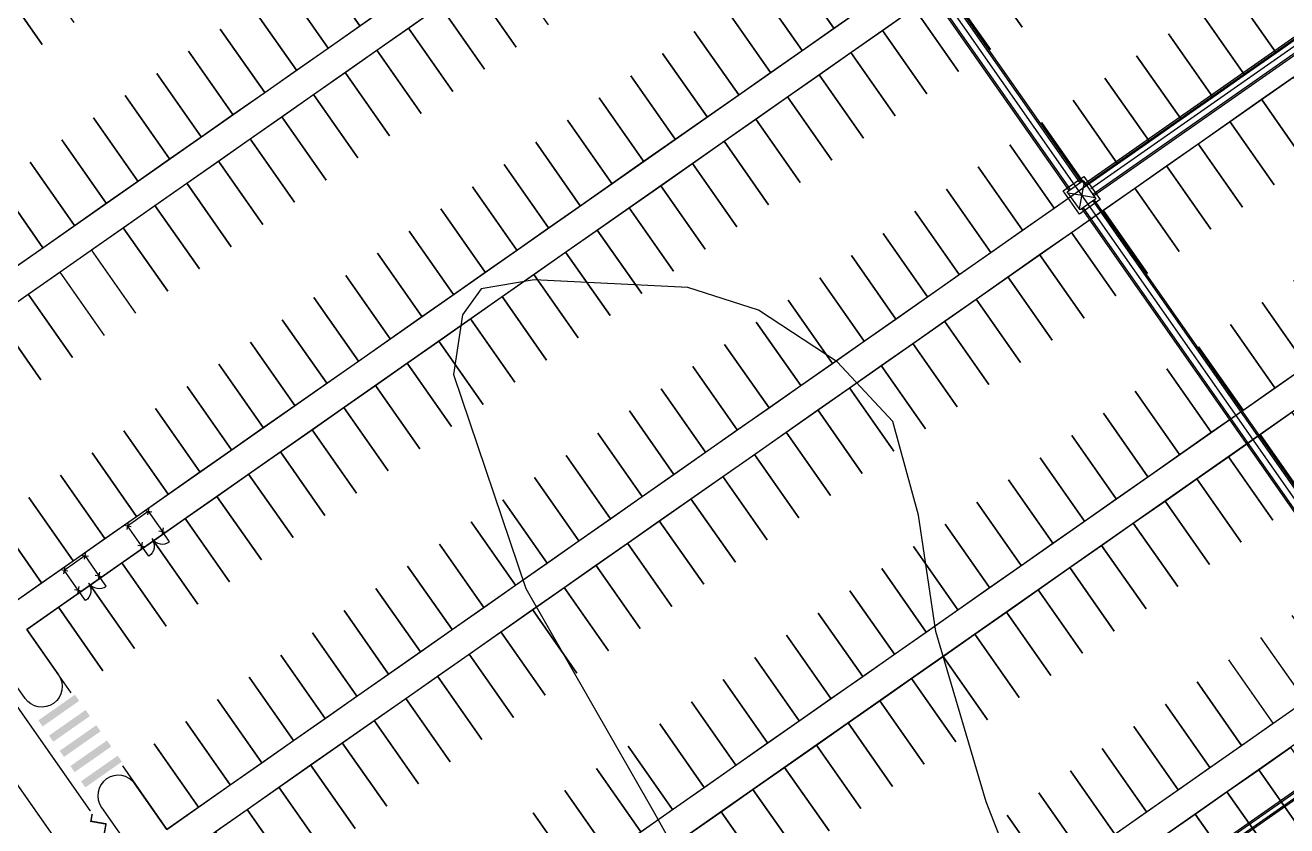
# Model space of a CAD drawing. Header units: millimetres. Extents: x 152904052 to 153933663, y 538271515 to 539240469.
# Drawn here: x 153368377 to 153453144, y 538655400 to 538709205 of the extents above; entities that cross this region are included whole.
import ezdxf

# ---------------------------------------------------------------- set-up
doc = ezdxf.new("R2010")
doc.units = ezdxf.units.MM
doc.layers.add('FENC', color=7, linetype='Continuous')
doc.layers.add('SCHM', color=9, linetype='Continuous')

# ---------------------------------------------------------------- blocks, each defined once
blk = doc.blocks.new('MF-2(H2000)')
for points in [[(48447494, 24728615), (48447141, 24728262)], [(48447141, 24728615), (48447494, 24728262)], [(48449194, 24728615), (48448841, 24728262)], [(48448841, 24728615), (48449194, 24728262)], [(48447494, 24726965), (48447141, 24726612)], [(48447141, 24726965), (48447494, 24726612)], [(48449194, 24726965), (48448841, 24726612)], [(48448841, 24726965), (48449194, 24726612)]]:
    blk.add_lwpolyline(points)
at = {"ltscale": 3}
blk.add_lwpolyline([(48447317, 24726788), (48447317, 24726788), (48447317, 24728438), (48449017, 24728438), (48449017, 24726788), (48449017, 24726788)], dxfattribs=at)
at = {"ltscale": 5}
for points in [[(48448167, 24726788, -0.414214), (48447317, 24725938), (48447317, 24726788)], [(48448167, 24726788, 0.414214), (48449017, 24725938), (48449017, 24726788)]]:
    blk.add_lwpolyline(points, format="xyb", dxfattribs=at)

msp = doc.modelspace()

# ---------------------------------------------------------------- linework, layer by layer
at = {"layer": 'SCHM'}
for p, q in [((153462344.7, 538663817.8), (153421387.1, 538635139)), ((153462631.5, 538663408.2), (153421673.9, 538634729.4))]:
    msp.add_line(p, q, dxfattribs=at)
at = {"layer": 'SCHM', "ltscale": 10}
for p, q in [((153462402.1, 538663735.9), (153421444.5, 538635057.1)), ((153462574.2, 538663490.2), (153421616.6, 538634811.3))]:
    msp.add_line(p, q, dxfattribs=at)
at = {"layer": 'SCHM', "ltscale": 0.0008}
for points in [[(153352390.3, 538686777.9, -1), (153354643, 538688355.2), (153356779.6, 538685303.9), (153480307.7, 538771799.2), (153478171.1, 538774850.6, -1), (153480423.8, 538776427.9), (153485844.1, 538768686.9, -1), (153483591.4, 538767109.6), (153481454.9, 538770160.9), (153357926.7, 538683665.6), (153360063.3, 538680614.2, -1), (153357810.6, 538679036.9)], [(153362944.2, 538671705.5, -1), (153365196.8, 538673282.8), (153367333.4, 538670231.5), (153490861.5, 538756726.8), (153488724.9, 538759778.2, -1), (153490977.6, 538761355.5), (153496397.9, 538753614.5, -1), (153494145.2, 538752037.2), (153492008.7, 538755088.5), (153368480.5, 538668593.2), (153370617.1, 538665541.8, -1), (153368364.4, 538663964.5)], [(153505400.7, 538740757), (153501531.4, 538746283.1, 1), (153499278.8, 538744705.8), (153501415.3, 538741654.4), (153377887.2, 538655159.1), (153375750.6, 538658210.4, 1), (153373498, 538656633.1), (153378918.3, 538648892.1, 1), (153381170.9, 538650469.4), (153379034.3, 538653520.8), (153502562.5, 538740016.1), (153503148, 538739179.6, -0.0541009), (153504343.7, 538737005.3, 1), (153506882.3, 538738062.7, 0.0541009)], [(153504476.9, 538727119.7, -1), (153507189.6, 538726668.4), (153504943.9, 538713169, -1), (153502231.2, 538713620.3), (153502928.1, 538717809.9), (153389588.2, 538638448.4), (153391724.7, 538635397, -1), (153389472.1, 538633819.7), (153384051.8, 538641560.7, -1), (153386304.4, 538643138), (153388441, 538640086.7), (153503387.9, 538720573.4)], [(153500247.5, 538701695.9, -1), (153502960.2, 538701244.7), (153500714.5, 538687745.3, -1), (153498001.7, 538688196.6), (153498698.7, 538692386.2), (153400142, 538623376), (153402278.5, 538620324.7, -1), (153400025.9, 538618747.3), (153394605.6, 538626488.3, -1), (153396858.2, 538628065.6), (153398994.8, 538625014.3), (153499158.4, 538695149.6)]]:
    msp.add_lwpolyline(points, format="xyb", close=True, dxfattribs=at)
at = {"layer": 'SCHM', "ltscale": 10}
for points in [[(153528055.8, 538760357.1), (153439669.3, 538698468.2)], [(153528503.2, 538759718.1), (153440116.7, 538697829.2)], [(153439258, 538698619.7), (153410579.2, 538739577.3)], [(153438602.7, 538698160.8), (153409923.9, 538739118.4)], [(153440118.4, 538697391), (153463061.4, 538664624.9)], [(153439463.1, 538696932.1), (153462406.1, 538664166)]]:
    msp.add_lwpolyline(points, dxfattribs=at)
at = {"layer": 'SCHM'}
for points in [[(153514422, 538750944.9), (153439606.2, 538698558.3)], [(153514995.6, 538750125.7), (153440179.8, 538697739.1)], [(153439348.1, 538698682.8), (153410669.3, 538739640.4)], [(153438512.6, 538698097.7), (153409833.8, 538739055.3)], [(153387873.7, 538713424.3), (153390856.3, 538709164.7), (153392986.1, 538710656), (153390003.5, 538714915.6)], [(153419725.5, 538713264.8), (153422708.1, 538709005.3), (153424837.9, 538710496.6), (153421855.3, 538714756.1)], [(153435357.2, 538709072.3), (153432374.6, 538713331.9), (153434504.4, 538714823.2), (153437487, 538710563.6)], [(153369523.7, 538707900.1), (153366541.1, 538712159.7), (153368670.9, 538713651), (153371653.5, 538709391.4)], [(153385743.9, 538711933), (153388726.5, 538707673.4), (153390856.3, 538709164.7), (153387873.7, 538713424.3)], [(153401375.4, 538707740.7), (153398392.8, 538712000.3), (153400522.6, 538713491.6), (153403505.2, 538709232)], [(153417595.7, 538711773.5), (153420578.3, 538707514), (153422708.1, 538709005.3), (153419725.5, 538713264.8)], [(153433227.4, 538707581), (153430244.8, 538711840.6), (153432374.6, 538713331.9), (153435357.2, 538709072.3)], [(153449447.5, 538711614), (153452430.1, 538707354.5), (153454559.9, 538708845.8), (153451577.3, 538713105.3)], [(153367393.9, 538706408.8), (153364411.3, 538710668.4), (153366541.1, 538712159.7), (153369523.7, 538707900.1)], [(153383614.1, 538710441.7), (153386596.7, 538706182.1), (153388726.5, 538707673.4), (153385743.9, 538711933)], [(153399245.6, 538706249.4), (153396263.1, 538710509), (153398392.8, 538712000.3), (153401375.4, 538707740.7)], [(153415465.9, 538710282.3), (153418448.5, 538706022.7), (153420578.3, 538707514), (153417595.7, 538711773.5)], [(153431097.6, 538706089.7), (153428115, 538710349.3), (153430244.8, 538711840.6), (153433227.4, 538707581)], [(153447317.7, 538710122.7), (153450300.3, 538705863.2), (153452430.1, 538707354.5), (153449447.5, 538711614)], [(153381484.3, 538708950.4), (153384466.9, 538704690.8), (153386596.7, 538706182.1), (153383614.1, 538710441.7)], [(153397115.9, 538704758.1), (153394133.3, 538709017.7), (153396263.1, 538710509), (153399245.6, 538706249.4)], [(153413336.1, 538708791), (153416318.7, 538704531.4), (153418448.5, 538706022.7), (153415465.9, 538710282.3)], [(153428967.8, 538704598.4), (153425985.2, 538708858), (153428115, 538710349.3), (153431097.6, 538706089.7)], [(153445187.9, 538708631.5), (153448170.5, 538704371.9), (153450300.3, 538705863.2), (153447317.7, 538710122.7)], [(153379354.5, 538707459.1), (153382337.1, 538703199.5), (153384466.9, 538704690.8), (153381484.3, 538708950.4)], [(153394986.1, 538703266.8), (153392003.5, 538707526.4), (153394133.3, 538709017.7), (153397115.9, 538704758.1)], [(153411206.3, 538707299.7), (153414188.9, 538703040.1), (153416318.7, 538704531.4), (153413336.1, 538708791)], [(153426838, 538703107.1), (153423855.4, 538707366.7), (153425985.2, 538708858), (153428967.8, 538704598.4)], [(153443058.1, 538707140.2), (153446040.7, 538702880.6), (153448170.5, 538704371.9), (153445187.9, 538708631.5)], [(153377224.7, 538705967.8), (153380207.3, 538701708.2), (153382337.1, 538703199.5), (153379354.5, 538707459.1)], [(153392856.3, 538701775.5), (153389873.7, 538706035.1), (153392003.5, 538707526.4), (153394986.1, 538703266.8)], [(153409076.5, 538705808.4), (153412059.1, 538701548.8), (153414188.9, 538703040.1), (153411206.3, 538707299.7)], [(153424708.2, 538701615.8), (153421725.6, 538705875.4), (153423855.4, 538707366.7), (153426838, 538703107.1)], [(153440928.3, 538705648.9), (153443910.9, 538701389.3), (153446040.7, 538702880.6), (153443058.1, 538707140.2)], [(153375094.9, 538704476.5), (153378077.5, 538700216.9), (153380207.3, 538701708.2), (153377224.7, 538705967.8)], [(153390726.5, 538700284.2), (153387743.9, 538704543.8), (153389873.7, 538706035.1), (153392856.3, 538701775.5)], [(153406946.7, 538704317.1), (153409929.3, 538700057.5), (153412059.1, 538701548.8), (153409076.5, 538705808.4)], [(153422578.4, 538700124.5), (153419595.8, 538704384.1), (153421725.6, 538705875.4), (153424708.2, 538701615.8)], [(153438798.5, 538704157.6), (153441781.1, 538699898), (153443910.9, 538701389.3), (153440928.3, 538705648.9)], [(153454430, 538699965.4), (153451447.4, 538704224.9), (153453577.2, 538705716.2), (153456559.8, 538701456.7)], [(153372965.1, 538702985.2), (153375947.7, 538698725.6), (153378077.5, 538700216.9), (153375094.9, 538704476.5)], [(153388596.7, 538698792.9), (153385614.1, 538703052.5), (153387743.9, 538704543.8), (153390726.5, 538700284.2)], [(153404816.9, 538702825.8), (153407799.5, 538698566.2), (153409929.3, 538700057.5), (153406946.7, 538704317.1)], [(153420448.6, 538698633.2), (153417466, 538702892.8), (153419595.8, 538704384.1), (153422578.4, 538700124.5)], [(153436668.7, 538702666.3), (153439651.3, 538698406.7), (153441781.1, 538699898), (153438798.5, 538704157.6)], [(153452300.2, 538698474.1), (153449317.6, 538702733.6), (153451447.4, 538704224.9), (153454430, 538699965.4)], [(153386466.9, 538697301.6), (153383484.3, 538701561.2), (153385614.1, 538703052.5), (153388596.7, 538698792.9)], [(153370835.3, 538701493.9), (153373817.9, 538697234.3), (153375947.7, 538698725.6), (153372965.1, 538702985.2)], [(153402687.1, 538701334.5), (153405669.7, 538697074.9), (153407799.5, 538698566.2), (153404816.9, 538702825.8)], [(153418318.8, 538697141.9), (153415336.2, 538701401.5), (153417466, 538702892.8), (153420448.6, 538698633.2)], [(153434538.9, 538701175), (153437521.5, 538696915.4), (153439651.3, 538698406.7), (153436668.7, 538702666.3)], [(153450170.4, 538696982.8), (153447187.8, 538701242.3), (153449317.6, 538702733.6), (153452300.2, 538698474.1)], [(153368705.6, 538700002.6), (153371688.2, 538695743), (153373817.9, 538697234.3), (153370835.3, 538701493.9)], [(153384337.1, 538695810.3), (153381354.5, 538700069.9), (153383484.3, 538701561.2), (153386466.9, 538697301.6)], [(153400557.3, 538699843.2), (153403539.9, 538695583.6), (153405669.7, 538697074.9), (153402687.1, 538701334.5)], [(153416189, 538695650.6), (153413206.4, 538699910.2), (153415336.2, 538701401.5), (153418318.8, 538697141.9)], [(153432409.1, 538699683.7), (153435391.7, 538695424.1), (153437521.5, 538696915.4), (153434538.9, 538701175)], [(153448040.6, 538695491.5), (153445058, 538699751), (153447187.8, 538701242.3), (153450170.4, 538696982.8)], [(153366575.8, 538698511.3), (153369558.4, 538694251.7), (153371688.2, 538695743), (153368705.6, 538700002.6)], [(153382207.3, 538694319), (153379224.7, 538698578.6), (153381354.5, 538700069.9), (153384337.1, 538695810.3)], [(153398427.5, 538698351.9), (153401410.1, 538694092.3), (153403539.9, 538695583.6), (153400557.3, 538699843.2)], [(153414059.2, 538694159.3), (153411076.6, 538698418.9), (153413206.4, 538699910.2), (153416189, 538695650.6)], [(153430279.3, 538698192.4), (153433261.9, 538693932.8), (153435391.7, 538695424.1), (153432409.1, 538699683.7)], [(153445910.8, 538694000.2), (153442928.2, 538698259.8), (153445058, 538699751), (153448040.6, 538695491.5)], [(153364446, 538697020), (153367428.6, 538692760.4), (153369558.4, 538694251.7), (153366575.8, 538698511.3)], [(153380077.5, 538692827.7), (153377094.9, 538697087.3), (153379224.7, 538698578.6), (153382207.3, 538694319)], [(153396297.7, 538696860.6), (153399280.3, 538692601), (153401410.1, 538694092.3), (153398427.5, 538698351.9)], [(153411929.4, 538692668), (153408946.8, 538696927.6), (153411076.6, 538698418.9), (153414059.2, 538694159.3)], [(153428149.5, 538696701.1), (153431132.1, 538692441.5), (153433261.9, 538693932.8), (153430279.3, 538698192.4)], [(153438455.3, 538697935.5), (153440265.8, 538697616.3)], [(153439520.2, 538698681.2), (153439200.9, 538696870.6)], [(153443781, 538692508.9), (153440798.4, 538696768.5), (153442928.2, 538698259.8), (153445910.8, 538694000.2)], [(153377947.7, 538691336.4), (153374965.1, 538695596), (153377094.9, 538697087.3), (153380077.5, 538692827.7)], [(153440208.5, 538697454), (153463151.5, 538664688)], [(153394167.9, 538695369.3), (153397150.5, 538691109.7), (153399280.3, 538692601), (153396297.7, 538696860.6)], [(153409799.6, 538691176.7), (153406817.1, 538695436.3), (153408946.8, 538696927.6), (153411929.4, 538692668)], [(153426019.8, 538695209.8), (153429002.3, 538690950.2), (153431132.1, 538692441.5), (153428149.5, 538696701.1)], [(153441651.2, 538691017.6), (153438668.6, 538695277.2), (153440798.4, 538696768.5), (153443781, 538692508.9)], [(153439373, 538696869), (153462316, 538664102.9)], [(153375817.9, 538689845.1), (153372835.3, 538694104.7), (153374965.1, 538695596), (153377947.7, 538691336.4)], [(153407669.9, 538689685.4), (153404687.3, 538693945), (153406817.1, 538695436.3), (153409799.6, 538691176.7)], [(153392038.1, 538693878), (153395020.7, 538689618.4), (153397150.5, 538691109.7), (153394167.9, 538695369.3)], [(153423890, 538693718.5), (153426872.6, 538689458.9), (153429002.3, 538690950.2), (153426019.8, 538695209.8)], [(153439521.4, 538689526.3), (153436538.8, 538693785.9), (153438668.6, 538695277.2), (153441651.2, 538691017.6)], [(153389908.3, 538692386.7), (153392890.9, 538688127.1), (153395020.7, 538689618.4), (153392038.1, 538693878)], [(153405540.1, 538688194.1), (153402557.5, 538692453.7), (153404687.3, 538693945), (153407669.9, 538689685.4)], [(153421760.2, 538692227.2), (153424742.8, 538687967.6), (153426872.6, 538689458.9), (153423890, 538693718.5)], [(153437391.6, 538688035), (153434409, 538692294.6), (153436538.8, 538693785.9), (153439521.4, 538689526.3)], [(153371558.3, 538686862.5), (153368575.7, 538691122.1), (153370705.5, 538692613.4), (153373688.1, 538688353.8)], [(153387778.5, 538690895.4), (153390761.1, 538686635.8), (153392890.9, 538688127.1), (153389908.3, 538692386.7)], [(153434742.4, 538652417.5), (153432947.4, 538657017.5), (153429558.4, 538668447.5), (153428393.4, 538676278.5), (153426673.4, 538682573.5), (153422931.4, 538686579.5), (153417652.4, 538690051.5), (153412907.4, 538691587.5), (153402565.4, 538692100.5), (153399009.4, 538691483.5), (153397761.4, 538689748.5), (153397164.4, 538685738.5), (153402020.4, 538671352.5), (153410665.4, 538656250.5), (153419853.4, 538639724.5)], [(153403410.3, 538686702.8), (153400427.7, 538690962.4), (153402557.5, 538692453.7), (153405540.1, 538688194.1)], [(153419630.4, 538690735.9), (153422613, 538686476.3), (153424742.8, 538687967.6), (153421760.2, 538692227.2)], [(153435261.8, 538686543.7), (153432279.2, 538690803.3), (153434409, 538692294.6), (153437391.6, 538688035)], [(153451482.1, 538690576.5), (153454464.7, 538686317), (153456594.5, 538687808.3), (153453611.9, 538692067.8)], [(153369428.5, 538685371.2), (153366445.9, 538689630.8), (153368575.7, 538691122.1), (153371558.3, 538686862.5)], [(153385648.7, 538689404.1), (153388631.3, 538685144.5), (153390761.1, 538686635.8), (153387778.5, 538690895.4)], [(153401280.5, 538685211.5), (153398297.9, 538689471.1), (153400427.7, 538690962.4), (153403410.3, 538686702.8)], [(153417500.6, 538689244.6), (153420483.2, 538684985), (153422613, 538686476.3), (153419630.4, 538690735.9)], [(153433132, 538685052.4), (153430149.4, 538689312), (153432279.2, 538690803.3), (153435261.8, 538686543.7)], [(153449352.3, 538689085.2), (153452334.9, 538684825.7), (153454464.7, 538686317), (153451482.1, 538690576.5)], [(153367298.7, 538683879.9), (153364316.1, 538688139.5), (153366445.9, 538689630.8), (153369428.5, 538685371.2)], [(153399150.7, 538683720.2), (153396168.1, 538687979.8), (153398297.9, 538689471.1), (153401280.5, 538685211.5)], [(153383519, 538687912.8), (153386501.5, 538683653.2), (153388631.3, 538685144.5), (153385648.7, 538689404.1)], [(153415370.8, 538687753.3), (153418353.4, 538683493.7), (153420483.2, 538684985), (153417500.6, 538689244.6)], [(153431002.2, 538683561.1), (153428019.6, 538687820.7), (153430149.4, 538689312), (153433132, 538685052.4)], [(153447222.5, 538687593.9), (153450205.1, 538683334.4), (153452334.9, 538684825.7), (153449352.3, 538689085.2)], [(153381389.2, 538686421.5), (153384371.8, 538682161.9), (153386501.5, 538683653.2), (153383519, 538687912.8)], [(153397020.9, 538682228.9), (153394038.3, 538686488.5), (153396168.1, 538687979.8), (153399150.7, 538683720.2)], [(153413241, 538686262), (153416223.6, 538682002.4), (153418353.4, 538683493.7), (153415370.8, 538687753.3)], [(153428872.4, 538682069.8), (153425889.8, 538686329.4), (153428019.6, 538687820.7), (153431002.2, 538683561.1)], [(153445092.7, 538686102.7), (153448075.3, 538681843.1), (153450205.1, 538683334.4), (153447222.5, 538687593.9)], [(153379259.4, 538684930.2), (153382242, 538680670.6), (153384371.8, 538682161.9), (153381389.2, 538686421.5)], [(153394891.1, 538680737.6), (153391908.5, 538684997.2), (153394038.3, 538686488.5), (153397020.9, 538682228.9)], [(153411111.2, 538684770.7), (153414093.8, 538680511.1), (153416223.6, 538682002.4), (153413241, 538686262)], [(153426742.6, 538680578.5), (153423760.1, 538684838.1), (153425889.8, 538686329.4), (153428872.4, 538682069.8)], [(153442962.9, 538684611.4), (153445945.5, 538680351.8), (153448075.3, 538681843.1), (153445092.7, 538686102.7)], [(153377129.6, 538683438.9), (153380112.2, 538679179.3), (153382242, 538680670.6), (153379259.4, 538684930.2)], [(153392761.3, 538679246.3), (153389778.7, 538683505.9), (153391908.5, 538684997.2), (153394891.1, 538680737.6)], [(153408981.4, 538683279.4), (153411964, 538679019.8), (153414093.8, 538680511.1), (153411111.2, 538684770.7)], [(153424612.9, 538679087.2), (153421630.3, 538683346.8), (153423760.1, 538684838.1), (153426742.6, 538680578.5)], [(153440833.1, 538683120.1), (153443815.7, 538678860.5), (153445945.5, 538680351.8), (153442962.9, 538684611.4)], [(153390631.5, 538677755), (153387648.9, 538682014.6), (153389778.7, 538683505.9), (153392761.3, 538679246.3)], [(153374999.8, 538681947.6), (153377982.4, 538677688), (153380112.2, 538679179.3), (153377129.6, 538683438.9)], [(153406851.6, 538681788.1), (153409834.2, 538677528.5), (153411964, 538679019.8), (153408981.4, 538683279.4)], [(153422483.1, 538677595.9), (153419500.5, 538681855.5), (153421630.3, 538683346.8), (153424612.9, 538679087.2)], [(153438703.3, 538681628.8), (153441685.9, 538677369.2), (153443815.7, 538678860.5), (153440833.1, 538683120.1)], [(153454334.8, 538677436.5), (153451352.2, 538681696.1), (153453482, 538683187.4), (153456464.6, 538678927.8)], [(153372870, 538680456.3), (153375852.6, 538676196.7), (153377982.4, 538677688), (153374999.8, 538681947.6)], [(153388501.7, 538676263.7), (153385519.1, 538680523.3), (153387648.9, 538682014.6), (153390631.5, 538677755)], [(153420353.3, 538676104.6), (153417370.7, 538680364.2), (153419500.5, 538681855.5), (153422483.1, 538677595.9)], [(153404721.8, 538680296.8), (153407704.4, 538676037.2), (153409834.2, 538677528.5), (153406851.6, 538681788.1)], [(153436573.5, 538680137.5), (153439556.1, 538675877.9), (153441685.9, 538677369.2), (153438703.3, 538681628.8)], [(153452205, 538675945.2), (153449222.4, 538680204.8), (153451352.2, 538681696.1), (153454334.8, 538677436.5)], [(153370740.2, 538678965), (153373722.8, 538674705.4), (153375852.6, 538676196.7), (153372870, 538680456.3)], [(153386371.9, 538674772.4), (153383389.3, 538679032), (153385519.1, 538680523.3), (153388501.7, 538676263.7)], [(153402592, 538678805.5), (153405574.6, 538674545.9), (153407704.4, 538676037.2), (153404721.8, 538680296.8)], [(153418223.5, 538674613.3), (153415240.9, 538678872.9), (153417370.7, 538680364.2), (153420353.3, 538676104.6)], [(153434443.7, 538678646.2), (153437426.3, 538674386.6), (153439556.1, 538675877.9), (153436573.5, 538680137.5)], [(153450075.2, 538674453.9), (153447092.6, 538678713.5), (153449222.4, 538680204.8), (153452205, 538675945.2)], [(153368610.4, 538677473.7), (153371593, 538673214.1), (153373722.8, 538674705.4), (153370740.2, 538678965)], [(153384242.1, 538673281.1), (153381259.5, 538677540.7), (153383389.3, 538679032), (153386371.9, 538674772.4)], [(153400462.2, 538677314.2), (153403444.8, 538673054.6), (153405574.6, 538674545.9), (153402592, 538678805.5)], [(153416093.7, 538673122), (153413111.1, 538677381.6), (153415240.9, 538678872.9), (153418223.5, 538674613.3)], [(153432313.9, 538677154.9), (153435296.5, 538672895.3), (153437426.3, 538674386.6), (153434443.7, 538678646.2)], [(153447945.4, 538672962.6), (153444962.8, 538677222.2), (153447092.6, 538678713.5), (153450075.2, 538674453.9)], [(153366480.6, 538675982.4), (153369463.2, 538671722.8), (153371593, 538673214.1), (153368610.4, 538677473.7)], [(153382112.3, 538671789.8), (153379129.7, 538676049.4), (153381259.5, 538677540.7), (153384242.1, 538673281.1)], [(153398332.4, 538675822.9), (153401315, 538671563.3), (153403444.8, 538673054.6), (153400462.2, 538677314.2)], [(153413963.9, 538671630.7), (153410981.3, 538675890.3), (153413111.1, 538677381.6), (153416093.7, 538673122)], [(153430184.1, 538675663.6), (153433166.7, 538671404), (153435296.5, 538672895.3), (153432313.9, 538677154.9)], [(153445815.6, 538671471.3), (153442833, 538675730.9), (153444962.8, 538677222.2), (153447945.4, 538672962.6)], [(153364350.8, 538674491.1), (153367333.4, 538670231.5), (153369463.2, 538671722.8), (153366480.6, 538675982.4)], [(153379982.5, 538670298.5), (153376999.9, 538674558.1), (153379129.7, 538676049.4), (153382112.3, 538671789.8)], [(153411834.1, 538670139.4), (153408851.5, 538674399), (153410981.3, 538675890.3), (153413963.9, 538671630.7)], [(153396202.6, 538674331.6), (153399185.2, 538670072), (153401315, 538671563.3), (153398332.4, 538675822.9)], [(153428054.3, 538674172.3), (153431036.9, 538669912.7), (153433166.7, 538671404), (153430184.1, 538675663.6)], [(153443685.8, 538669980), (153440703.2, 538674239.6), (153442833, 538675730.9), (153445815.6, 538671471.3)], [(153377852.7, 538668807.2), (153374870.1, 538673066.8), (153376999.9, 538674558.1), (153379982.5, 538670298.5)], [(153394072.8, 538672840.3), (153397055.4, 538668580.7), (153399185.2, 538670072), (153396202.6, 538674331.6)], [(153409704.3, 538668648.1), (153406721.7, 538672907.7), (153408851.5, 538674399), (153411834.1, 538670139.4)], [(153441556, 538668488.7), (153438573.4, 538672748.3), (153440703.2, 538674239.6), (153443685.8, 538669980)], [(153425924.5, 538672681), (153428907.1, 538668421.4), (153431036.9, 538669912.7), (153428054.3, 538674172.3)], [(153375722.9, 538667315.9), (153372740.3, 538671575.5), (153374870.1, 538673066.8), (153377852.7, 538668807.2)], [(153391943, 538671349), (153394925.6, 538667089.4), (153397055.4, 538668580.7), (153394072.8, 538672840.3)], [(153407574.5, 538667156.8), (153404591.9, 538671416.4), (153406721.7, 538672907.7), (153409704.3, 538668648.1)], [(153423794.7, 538671189.7), (153426777.3, 538666930.1), (153428907.1, 538668421.4), (153425924.5, 538672681)], [(153439426.3, 538666997.4), (153436443.7, 538671257), (153438573.4, 538672748.3), (153441556, 538668488.7)], [(153373593.1, 538665824.6), (153370610.5, 538670084.2), (153372740.3, 538671575.5), (153375722.9, 538667315.9)], [(153389813.2, 538669857.7), (153392795.8, 538665598.1), (153394925.6, 538667089.4), (153391943, 538671349)], [(153405444.7, 538665665.5), (153402462.1, 538669925.1), (153404591.9, 538671416.4), (153407574.5, 538667156.8)], [(153421664.9, 538669698.4), (153424647.5, 538665438.8), (153426777.3, 538666930.1), (153423794.7, 538671189.7)], [(153437296.5, 538665506.1), (153434313.9, 538669765.7), (153436443.7, 538671257), (153439426.3, 538666997.4)], [(153371463.3, 538664333.3), (153368480.7, 538668592.9), (153370610.5, 538670084.2), (153373593.1, 538665824.6)], [(153387683.4, 538668366.4), (153390666, 538664106.8), (153392795.8, 538665598.1), (153389813.2, 538669857.7)], [(153403314.9, 538664174.2), (153400332.3, 538668433.8), (153402462.1, 538669925.1), (153405444.7, 538665665.5)], [(153419535.1, 538668207.1), (153422517.7, 538663947.5), (153424647.5, 538665438.8), (153421664.9, 538669698.4)], [(153435166.7, 538664014.8), (153432184.1, 538668274.4), (153434313.9, 538669765.7), (153437296.5, 538665506.1)], [(153451386.9, 538668047.7), (153454369.5, 538663788.1), (153456499.3, 538665279.4), (153453516.7, 538669539)], [(153385553.6, 538666875.1), (153388536.2, 538662615.5), (153390666, 538664106.8), (153387683.4, 538668366.4)], [(153401185.1, 538662682.9), (153398202.5, 538666942.5), (153400332.3, 538668433.8), (153403314.9, 538664174.2)], [(153433036.9, 538662523.5), (153430054.3, 538666783.1), (153432184.1, 538668274.4), (153435166.7, 538664014.8)], [(153417405.3, 538666715.8), (153420387.9, 538662456.2), (153422517.7, 538663947.5), (153419535.1, 538668207.1)], [(153383423.8, 538665383.8), (153386406.4, 538661124.2), (153388536.2, 538662615.5), (153385553.6, 538666875.1)], [(153399055.3, 538661191.6), (153396072.7, 538665451.2), (153398202.5, 538666942.5), (153401185.1, 538662682.9)], [(153415275.5, 538665224.5), (153418258.1, 538660964.9), (153420387.9, 538662456.2), (153417405.3, 538666715.8)], [(153430907.1, 538661032.2), (153427924.5, 538665291.8), (153430054.3, 538666783.1), (153433036.9, 538662523.5)], [(153447127.3, 538665065.1), (153450109.9, 538660805.5), (153452239.7, 538662296.8), (153449257.1, 538666556.4)], [(153381294, 538663892.5), (153384276.6, 538659632.9), (153386406.4, 538661124.2), (153383423.8, 538665383.8)], [(153396925.5, 538659700.3), (153393942.9, 538663959.9), (153396072.7, 538665451.2), (153399055.3, 538661191.6)], [(153413145.7, 538663733.2), (153416128.3, 538659473.6), (153418258.1, 538660964.9), (153415275.5, 538665224.5)], [(153428777.3, 538659540.9), (153425794.7, 538663800.5), (153427924.5, 538665291.8), (153430907.1, 538661032.2)], [(153444997.5, 538663573.8), (153447980.1, 538659314.2), (153450109.9, 538660805.5), (153447127.3, 538665065.1)], [(153379164.3, 538662401.2), (153382146.9, 538658141.6), (153384276.6, 538659632.9), (153381294, 538663892.5)], [(153394795.7, 538658209), (153391813.1, 538662468.6), (153393942.9, 538663959.9), (153396925.5, 538659700.3)], [(153411015.9, 538662241.9), (153413998.5, 538657982.3), (153416128.3, 538659473.6), (153413145.7, 538663733.2)], [(153426647.5, 538658049.6), (153423664.9, 538662309.2), (153425794.7, 538663800.5), (153428777.3, 538659540.9)], [(153442867.7, 538662082.5), (153445850.3, 538657822.9), (153447980.1, 538659314.2), (153444997.5, 538663573.8)], [(153377034.5, 538660909.9), (153380017.1, 538656650.3), (153382146.9, 538658141.6), (153379164.3, 538662401.2)], [(153392665.9, 538656717.7), (153389683.3, 538660977.3), (153391813.1, 538662468.6), (153394795.7, 538658209)], [(153408886.2, 538660750.6), (153411868.8, 538656491), (153413998.5, 538657982.3), (153411015.9, 538662241.9)], [(153424517.7, 538656558.3), (153421535.1, 538660817.9), (153423664.9, 538662309.2), (153426647.5, 538658049.6)], [(153440737.9, 538660591.2), (153443720.5, 538656331.6), (153445850.3, 538657822.9), (153442867.7, 538662082.5)], [(153374904.7, 538659418.6), (153377887.3, 538655159), (153380017.1, 538656650.3), (153377034.5, 538660909.9)], [(153390536.1, 538655226.4), (153387553.5, 538659486), (153389683.3, 538660977.3), (153392665.9, 538656717.7)], [(153406756.4, 538659259.3), (153409739, 538654999.7), (153411868.8, 538656491), (153408886.2, 538660750.6)], [(153422387.9, 538655067), (153419405.3, 538659326.6), (153421535.1, 538660817.9), (153424517.7, 538656558.3)], [(153454239.6, 538654907.6), (153451257.1, 538659167.2), (153453386.8, 538660658.5), (153456369.4, 538656398.9)], [(153438608.1, 538659099.9), (153441590.7, 538654840.3), (153443720.5, 538656331.6), (153440737.9, 538660591.2)], [(153388406.3, 538653735.1), (153385423.7, 538657994.7), (153387553.5, 538659486), (153390536.1, 538655226.4)], [(153404626.6, 538657768), (153407609.2, 538653508.4), (153409739, 538654999.7), (153406756.4, 538659259.3)], [(153420258.1, 538653575.7), (153417275.5, 538657835.3), (153419405.3, 538659326.6), (153422387.9, 538655067)], [(153436478.3, 538657608.6), (153439460.9, 538653349), (153441590.7, 538654840.3), (153438608.1, 538659099.9)], [(153452109.9, 538653416.3), (153449127.3, 538657675.9), (153451257.1, 538659167.2), (153454239.6, 538654907.6)], [(153386276.5, 538652243.8), (153383293.9, 538656503.4), (153385423.7, 538657994.7), (153388406.3, 538653735.1)], [(153402496.8, 538656276.7), (153405479.4, 538652017.1), (153407609.2, 538653508.4), (153404626.6, 538657768)], [(153418128.3, 538652084.4), (153415145.7, 538656344), (153417275.5, 538657835.3), (153420258.1, 538653575.7)], [(153434348.5, 538656117.3), (153437331.1, 538651857.7), (153439460.9, 538653349), (153436478.3, 538657608.6)], [(153449980.1, 538651925), (153446997.5, 538656184.6), (153449127.3, 538657675.9), (153452109.9, 538653416.3)], [(153384146.7, 538650752.5), (153381164.1, 538655012.1), (153383293.9, 538656503.4), (153386276.5, 538652243.8)], [(153400367, 538654785.4), (153403349.6, 538650525.8), (153405479.4, 538652017.1), (153402496.8, 538656276.7)], [(153415998.5, 538650593.1), (153413015.9, 538654852.7), (153415145.7, 538656344), (153418128.3, 538652084.4)], [(153432218.7, 538654626), (153435201.3, 538650366.4), (153437331.1, 538651857.7), (153434348.5, 538656117.3)], [(153447850.3, 538650433.7), (153444867.7, 538654693.3), (153446997.5, 538656184.6), (153449980.1, 538651925)]]:
    msp.add_lwpolyline(points, dxfattribs=at)
at = {"layer": 'SCHM', "ltscale": 5, "flags": 128}
for points in [[(153514708.8, 538750535.3), (153439974.9, 538698206)], [(153410681.7, 538738733.5), (153462303.6, 538665009.8)]]:
    msp.add_lwpolyline(points, dxfattribs=at)
at = {"layer": 'SCHM'}
for points in [[(153438119.4, 538698066.5), (153439511.9, 538699041.6), (153440601.7, 538697485.2), (153439209.2, 538696510.1)], [(153438397.9, 538698017.4), (153439462.8, 538698763.1), (153440323.2, 538697534.3), (153439258.3, 538696788.7)]]:
    msp.add_lwpolyline(points, close=True, dxfattribs=at)
at = {"layer": 'SCHM', "ltscale": 0.05, "const_width": 100}
msp.add_lwpolyline([(153372754.2, 538656387.9), (153367754.7, 538663537.5)], dxfattribs=at)
at = {"layer": 'SCHM', "ltscale": 0.3, "const_width": 100, "flags": 128}
msp.add_lwpolyline([(153402790.2, 538608261.5), (153365565.1, 538661424.5)], dxfattribs=at)
at = {"layer": 'SCHM', "ltscale": 0.005, "const_width": 100}
msp.add_lwpolyline([(153378308.5, 538648465.1), (153377794.3, 538648555.8), (153377972.9, 538649568.6), (153376960.1, 538649747.1), (153377138.7, 538650759.9), (153376125.9, 538650938.5), (153376304.5, 538651951.3), (153375291.7, 538652129.8), (153375470.3, 538653142.6), (153374457.5, 538653321.2), (153374636.1, 538654334), (153373623.3, 538654512.5), (153373801.9, 538655525.3), (153372789.2, 538655703.9), (153372876.2, 538656197.8)], dxfattribs=at)
at = {"layer": 'SCHM'}
for points in [[(153369547.4, 538662076.3), (153372004.8, 538663797), (153369260.6, 538662485.9), (153371718, 538664206.6)], [(153370264.3, 538661052.4), (153372721.8, 538662773.1), (153369977.6, 538661461.9), (153372435, 538663182.7)], [(153370981.3, 538660028.4), (153373438.8, 538661749.2), (153370694.5, 538660438), (153373152, 538662158.7)], [(153371698.3, 538659004.5), (153374155.7, 538660725.2), (153371411.5, 538659414.1), (153373869, 538661134.8)], [(153372415.3, 538657980.5), (153374872.7, 538659701.3), (153372128.5, 538658390.1), (153374585.9, 538660110.9)]]:
    msp.add_solid(points, dxfattribs=at)

# ---------------------------------------------------------------- block references
at = {"layer": 'FENC', "rotation": 35.00000000244937}
for p in [(127873182.2, 490630971.8), (127868922.6, 490627989.2)]:
    msp.add_blockref('MF-2(H2000)', p, dxfattribs=at)

doc.saveas('drawing.dxf')
